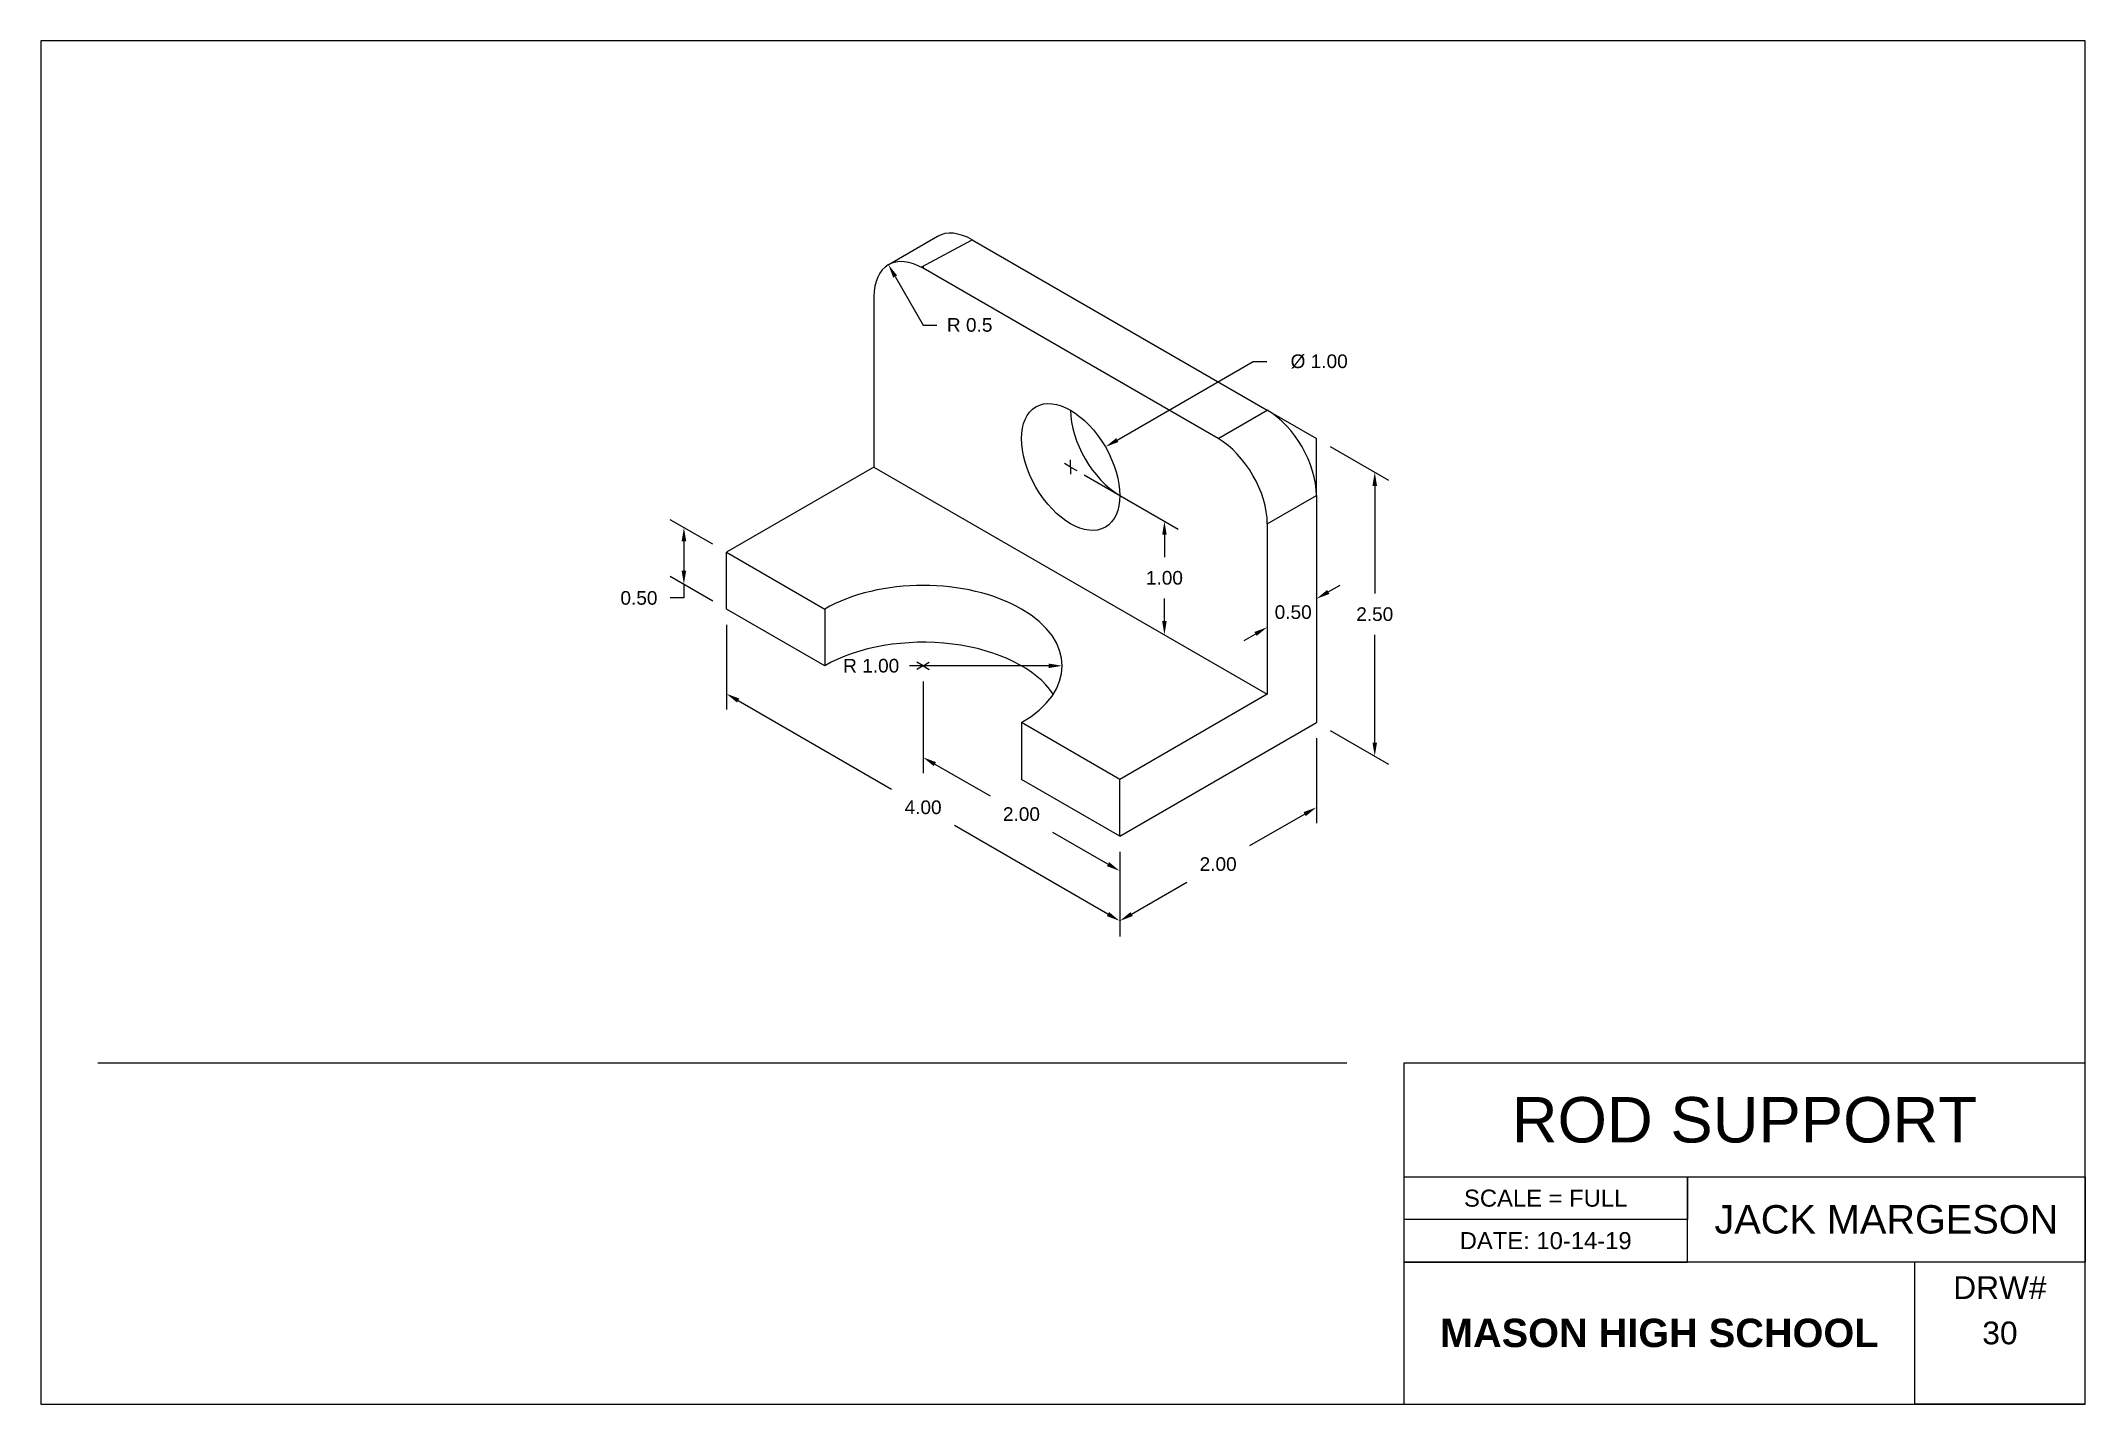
# Model space of a CAD drawing. Header units: inches. Extents: x 0 to 18, y 0 to 12.
import ezdxf
from ezdxf import colors
from ezdxf.entities.mleader import LeaderData, LeaderLine
from ezdxf.math import Vec2, Vec3

# ---------------------------------------------------------------- set-up
doc = ezdxf.new("R2010")
doc.units = ezdxf.units.IN
doc.header["$MEASUREMENT"] = 0
doc.layers.add('dims', color=3, linetype='Continuous')
doc.styles.get("Standard").update_dxf_attribs({"font": 'arial.ttf'})
doc.dimstyles.get("Standard").update_dxf_attribs({"dimtxt": 0.12, "dimasz": 0.12, "dimexe": 0.12, "dimexo": 0.12, "dimgap": 0.12, "dimtad": 0, "dimtih": 1, "dimtoh": 1, "dimrnd": 0.005, "dimzin": 0, "dimdsep": 46, "dimtxsty": 'Standard', "dimcen": 0.09, "dimadec": 0, "dimazin": 0, "dimtfac": 1, "dimtofl": 0, "dimtmove": 0, "dimatfit": 3, "dimfxl": 1, "dimtolj": 1, "dimtzin": 0, "dimarcsym": 0})

# ---------------------------------------------------------------- blocks, each defined once
blk = doc.blocks.new('*D3')
at = {"color": 0, "lineweight": -2, "transparency": 16777216}
for p, q in [((11.352, 8.43), (11.865, 8.134)), ((11.745, 8.083), (11.745, 7.135)), ((11.745, 5.823), (11.745, 6.772)), ((11.352, 5.93), (11.865, 5.634))]:
    blk.add_line(p, q, dxfattribs=at)
at = {"color": 0, "transparency": 16777216}
for points in [[(11.725, 8.083), (11.765, 8.083), (11.745, 8.203)], [(11.725, 5.823), (11.765, 5.823), (11.745, 5.703)]]:
    blk.add_solid(points, dxfattribs=at)
at = {"layer": 'Defpoints', "color": 0, "transparency": 16777216}
for p in [(11.232, 8.499), (11.232, 5.999), (11.745, 5.703)]:
    blk.add_point(p, dxfattribs=at)
at = {"color": 0, "transparency": 16777216, "insert": (11.745, 6.953), "char_height": 0.12, "attachment_point": 5}
blk.add_mtext('\\A1;2.50', dxfattribs=at)
blk = doc.blocks.new('*D4')
at = {"color": 0, "lineweight": -2, "transparency": 16777216}
for p, q in [((11.232, 5.861), (11.232, 5.115)), ((11.128, 5.193), (10.643, 4.913)), ((9.5, 4.861), (9.5, 4.115)), ((9.604, 4.313), (10.09, 4.594))]:
    blk.add_line(p, q, dxfattribs=at)
at = {"color": 0, "transparency": 16777216}
for points in [[(11.118, 5.211), (11.138, 5.176), (11.232, 5.253)], [(9.594, 4.331), (9.614, 4.296), (9.5, 4.253)]]:
    blk.add_solid(points, dxfattribs=at)
at = {"layer": 'Defpoints', "color": 0, "transparency": 16777216}
for p in [(11.232, 5.999), (11.232, 5.253), (9.5, 4.999)]:
    blk.add_point(p, dxfattribs=at)
at = {"color": 0, "transparency": 16777216, "insert": (10.366, 4.753), "char_height": 0.12, "attachment_point": 5}
blk.add_mtext('\\A1;2.00', dxfattribs=at)
blk = doc.blocks.new('*D5')
at = {"color": 0, "lineweight": -2, "transparency": 16777216}
for p, q in [((6.036, 6.861), (6.036, 6.115)), ((6.14, 6.193), (7.49, 5.414)), ((9.396, 4.313), (8.046, 5.093)), ((9.5, 4.861), (9.5, 4.115))]:
    blk.add_line(p, q, dxfattribs=at)
at = {"color": 0, "transparency": 16777216}
for points in [[(6.15, 6.211), (6.13, 6.176), (6.036, 6.253)], [(9.406, 4.331), (9.386, 4.296), (9.5, 4.253)]]:
    blk.add_solid(points, dxfattribs=at)
at = {"layer": 'Defpoints', "color": 0, "transparency": 16777216}
for p in [(6.036, 6.999), (9.5, 4.999), (9.5, 4.253)]:
    blk.add_point(p, dxfattribs=at)
at = {"color": 0, "transparency": 16777216, "insert": (7.768, 5.253), "char_height": 0.12, "attachment_point": 5}
blk.add_mtext('\\A1;4.00', dxfattribs=at)
blk = doc.blocks.new('*D7')
at = {"color": 0, "lineweight": -2, "transparency": 16777216}
for p, q in [((5.916, 7.569), (5.542, 7.785)), ((5.662, 7.596), (5.662, 7.336)), ((5.916, 7.069), (5.542, 7.285)), ((5.662, 7.216), (5.662, 7.096)), ((5.662, 7.096), (5.542, 7.096))]:
    blk.add_line(p, q, dxfattribs=at)
at = {"color": 0, "transparency": 16777216}
for points in [[(5.642, 7.596), (5.682, 7.596), (5.662, 7.716)], [(5.642, 7.336), (5.682, 7.336), (5.662, 7.216)]]:
    blk.add_solid(points, dxfattribs=at)
at = {"layer": 'Defpoints', "color": 0, "transparency": 16777216}
for p in [(6.036, 7.499), (5.662, 7.216), (6.036, 6.999)]:
    blk.add_point(p, dxfattribs=at)
at = {"color": 0, "transparency": 16777216, "insert": (5.266, 7.096), "char_height": 0.12, "attachment_point": 5}
blk.add_mtext('\\A1;0.50', dxfattribs=at)

msp = doc.modelspace()

# ---------------------------------------------------------------- linework, layer by layer
for p, q in [((18, 12), (0, 12)), ((0, 12), (0, 0)), ((18, 12), (0, 12)), ((0, 12), (0, 0)), ((18, 0), (18, 12)), ((18, 0), (18, 12)), ((7.462, 10.03), (7.895, 10.28)), ((7.751, 10.009), (8.201, 10.249)), ((8.201, 10.249), (10.799, 8.749)), ((10.366, 8.499), (7.768, 9.999)), ((7.335, 9.749), (7.335, 8.249)), ((10.366, 8.499), (10.799, 8.749)), ((7.335, 8.249), (6.036, 7.499)), ((7.335, 8.249), (10.799, 6.249)), ((10.799, 7.749), (11.232, 7.999)), ((11.232, 7.999), (11.232, 5.999)), ((10.799, 7.749), (10.799, 6.249)), ((6.036, 7.499), (6.902, 6.999)), ((6.036, 6.999), (6.036, 7.499)), ((6.902, 6.499), (6.036, 6.999)), ((6.902, 6.999), (6.902, 6.499)), ((10.799, 6.249), (9.5, 5.499)), ((9.5, 5.499), (8.634, 5.999)), ((8.634, 5.999), (8.634, 5.499)), ((9.5, 4.999), (11.232, 5.999)), ((9.5, 4.999), (8.634, 5.499)), ((9.5, 4.999), (9.5, 5.499)), ((11.5, 3), (0.5, 3)), ((18, 3), (12, 3)), ((12, 3), (12, 0)), ((12, 3), (12, 2)), ((18, 0), (18, 3)), ((12, 2), (18, 2)), ((14.5, 1.25), (14.5, 2)), ((14.5, 2), (14.5, 1.625)), ((18, 2), (18, 1.25)), ((14.5, 1.625), (12, 1.625)), ((18, 1.25), (12, 1.25)), ((12, 1.25), (14.5, 1.25)), ((16.5, 0), (16.5, 1.25)), ((0, 0), (18, 0)), ((0, 0), (18, 0)), ((18, 0), (16.5, 0)), ((18, 0), (16.5, 0))]:
    msp.add_line(p, q)
at = {"color": 3}
for p, q in [((10.799, 8.749), (11.232, 8.499)), ((11.232, 7.999), (11.232, 8.499)), ((9.187, 8.18), (10.013, 7.703)), ((9.893, 7.653), (9.893, 7.454)), ((11.336, 7.149), (11.44, 7.209)), ((9.893, 6.893), (9.893, 7.091)), ((11.232, 7.111), (11.232, 6.951)), ((10.799, 6.861), (10.799, 6.701)), ((10.695, 6.779), (10.592, 6.719)), ((7.768, 6.361), (7.768, 5.555)), ((7.872, 5.633), (8.358, 5.353)), ((9.396, 4.753), (8.911, 5.033))]:
    msp.add_line(p, q, dxfattribs=at)
for centre, major_axis, start_param, end_param in [((8.201, 9.749), (0.306, -0.53), 2.356194, 3.141593), ((7.768, 9.499), (0.306, -0.53), 2.356194, 3.926991), ((8.201, 9.749), (0.306, -0.53), 3.888956, 3.926991), ((9.5, 8.499), (0.306, -0.53), 3.926991, 5.497787), ((10.799, 8.249), (0.306, -0.53), 0.785398, 2.356194), ((10.366, 7.999), (0.306, -0.53), 0.785398, 2.356194), ((7.768, 6.499), (-1.225, 0), 8.63938, 11.780972), ((7.768, 5.999), (-1.225, 0), 3.50296, 5.497787)]:
    msp.add_ellipse(centre, major_axis=major_axis, ratio=0.57735, start_param=start_param, end_param=end_param)
msp.add_ellipse((9.067, 8.249), major_axis=(0.306, -0.53), ratio=0.57735)
for points in [[(9.873, 7.653), (9.913, 7.653), (9.893, 7.773)], [(11.326, 7.167), (11.346, 7.132), (11.232, 7.089)], [(9.873, 6.893), (9.913, 6.893), (9.893, 6.773)], [(10.685, 6.797), (10.705, 6.762), (10.799, 6.839)], [(7.882, 5.651), (7.862, 5.616), (7.768, 5.693)], [(9.406, 4.771), (9.386, 4.736), (9.5, 4.693)]]:
    msp.add_solid(points, dxfattribs=at)
at = {"layer": 'dims', "color": 3}
for p, q in [((9.067, 8.249), (9.013, 8.281)), ((9.067, 8.249), (9.067, 8.312)), ((9.067, 8.249), (9.121, 8.218)), ((9.067, 8.249), (9.067, 8.187)), ((7.768, 6.499), (7.714, 6.531)), ((7.768, 6.499), (7.714, 6.468)), ((7.768, 6.499), (7.822, 6.531)), ((7.768, 6.499), (7.822, 6.468))]:
    msp.add_line(p, q, dxfattribs=at)

# ---------------------------------------------------------------- texts
at = {"color": 3, "char_height": 0.12, "attachment_point": 5}
for s, insert in [('\\A1;1.00', (9.893, 7.273)), ('\\A1;0.50', (11.027, 6.971)), ('\\A1;2.00', (8.634, 5.193))]:
    msp.add_mtext(s, dxfattribs=dict(at, insert=insert))
for s, width, insert, char_height, attachment_point in [('ROD SUPPORT', 6, (15, 2.5), 0.4, 5), ('SCALE = FULL', 2.5, (13.25, 1.812), 0.15, 5), ('DATE: 10-14-19', 2.5, (13.25, 1.438), 0.15, 5), ('DRW#', 1.5, (17.25, 1.125), 0.2, 2), ('{\\fArial|b1|i0|c0|p34;MASON HIGH SCHOOL}', 4.5, (14.25, 0.625), 0.25, 5), ('30', 1.5, (17.25, 0.625), 0.2, 5)]:
    msp.add_mtext_dynamic_manual_height_columns(s, width=width, gutter_width=1, heights=[0], dxfattribs=dict(insert=insert, char_height=char_height, attachment_point=attachment_point))
at = {"layer": 'dims', "color": 3, "insert": (16.25, 1.625), "char_height": 0.25, "attachment_point": 5}
msp.add_mtext_dynamic_manual_height_columns('{\\C0;JACK MARGESON}', width=3.5, gutter_width=1, heights=[0], dxfattribs=at)

# ---------------------------------------------------------------- dimensions: what is measured, and where the dimension line sits
at = {"color": 3}
for p1, p2, distance, picture, middle in [((11.232, 8.499), (11.232, 5.999), 0.513, '*D3', (11.745, 6.953)), ((6.036, 7.499), (6.036, 6.999), -0.375, '*D7', (5.266, 7.096)), ((6.036, 6.999), (9.5, 4.999), -0.646, '*D5', (7.768, 5.253)), ((9.5, 4.999), (11.232, 5.999), -0.646, '*D4', (10.366, 4.753))]:
    dim = msp.add_aligned_dim(p1=p1, p2=p2, distance=distance, dimstyle='Standard', dxfattribs=at)
    dim.commit()
    dim.dimension.update_dxf_attribs({"geometry": picture, "text_midpoint": middle})

# ---------------------------------------------------------------- leaders
ml = msp.add_multileader_mtext('Standard', dxfattribs=at)
ml.set_content('R 0.5', color=3)
ml.set_leader_properties()
ml.build(insert=Vec2(0, 0))
ml.multileader.update_dxf_attribs({"dogleg_length": 0.12, "arrow_head_size": 0.12})
ctx = ml.context
ctx.base_point, ctx.char_height, ctx.arrow_head_size, ctx.landing_gap_size, ctx.plane_origin = Vec3(7.888, 9.499), 0.12, 0.12, 0.09, Vec3(7.462, 10.03)
notes = []
notes.append((ctx, [(0, (1, 1, 0), (7.768, 9.499), (1, 0), 0.12, [(0, [(7.462, 10.03)], 0, [])])]))
ctx.mtext.insert, ctx.mtext.flow_direction = Vec3(7.978, 9.56), 5
ml = msp.add_multileader_mtext('Standard', dxfattribs=at)
ml.set_content('\\pxi-3,l4,t4;%%C 1.00', color=3)
ml.set_leader_properties()
ml.build(insert=Vec2(0, 0))
ml.multileader.update_dxf_attribs({"dogleg_length": 0.12, "arrow_head_size": 0.12})
ctx = ml.context
ctx.base_point, ctx.char_height, ctx.arrow_head_size, ctx.landing_gap_size, ctx.plane_origin = Vec3(10.794, 9.177), 0.12, 0.12, 0.09, Vec3(9.374, 8.426)
notes.append((ctx, [(0, (1, 1, 0), (10.674, 9.177), (1, 0), 0.12, [(0, [(9.374, 8.426)], 0, [])])]))
ctx.mtext.insert, ctx.mtext.flow_direction = Vec3(10.884, 9.24), 5
ml = msp.add_multileader_mtext('Standard', dxfattribs=at)
ml.set_content('R 1.00', color=3)
ml.set_leader_properties()
ml.build(insert=Vec2(0, 0))
ml.multileader.update_dxf_attribs({"dogleg_length": 0.12, "arrow_head_size": 0.12})
ctx = ml.context
ctx.base_point, ctx.char_height, ctx.arrow_head_size, ctx.landing_gap_size, ctx.plane_origin = Vec3(6.996, 6.499), 0.12, 0.12, 0.09, Vec3(8.993, 6.499)
ctx.text_align_type = 2
notes.append((ctx, [(0, (1, 1, 0), (7.768, 6.499), (-1, 0), 0.12, [(0, [(8.993, 6.499)], 0, [])])]))
ctx.mtext.insert, ctx.mtext.alignment, ctx.mtext.flow_direction = Vec3(7.558, 6.56), 3, 5
for ctx, leaders in notes:
    for number, flags, end, landing, length, lines in leaders:
        leader = LeaderData()
        leader.index, (leader.has_last_leader_line, leader.has_dogleg_vector, leader.attachment_direction) = number, flags
        leader.last_leader_point, leader.dogleg_vector, leader.dogleg_length = Vec3(end), Vec3(landing), length
        for number, points, colour, breaks in lines:
            line = LeaderLine()
            line.index, line.vertices, line.color, line.breaks = number, Vec3.list(points), colors.encode_raw_color(colour), breaks
            leader.lines.append(line)
        ctx.leaders.append(leader)

doc.saveas('drawing.dxf')
